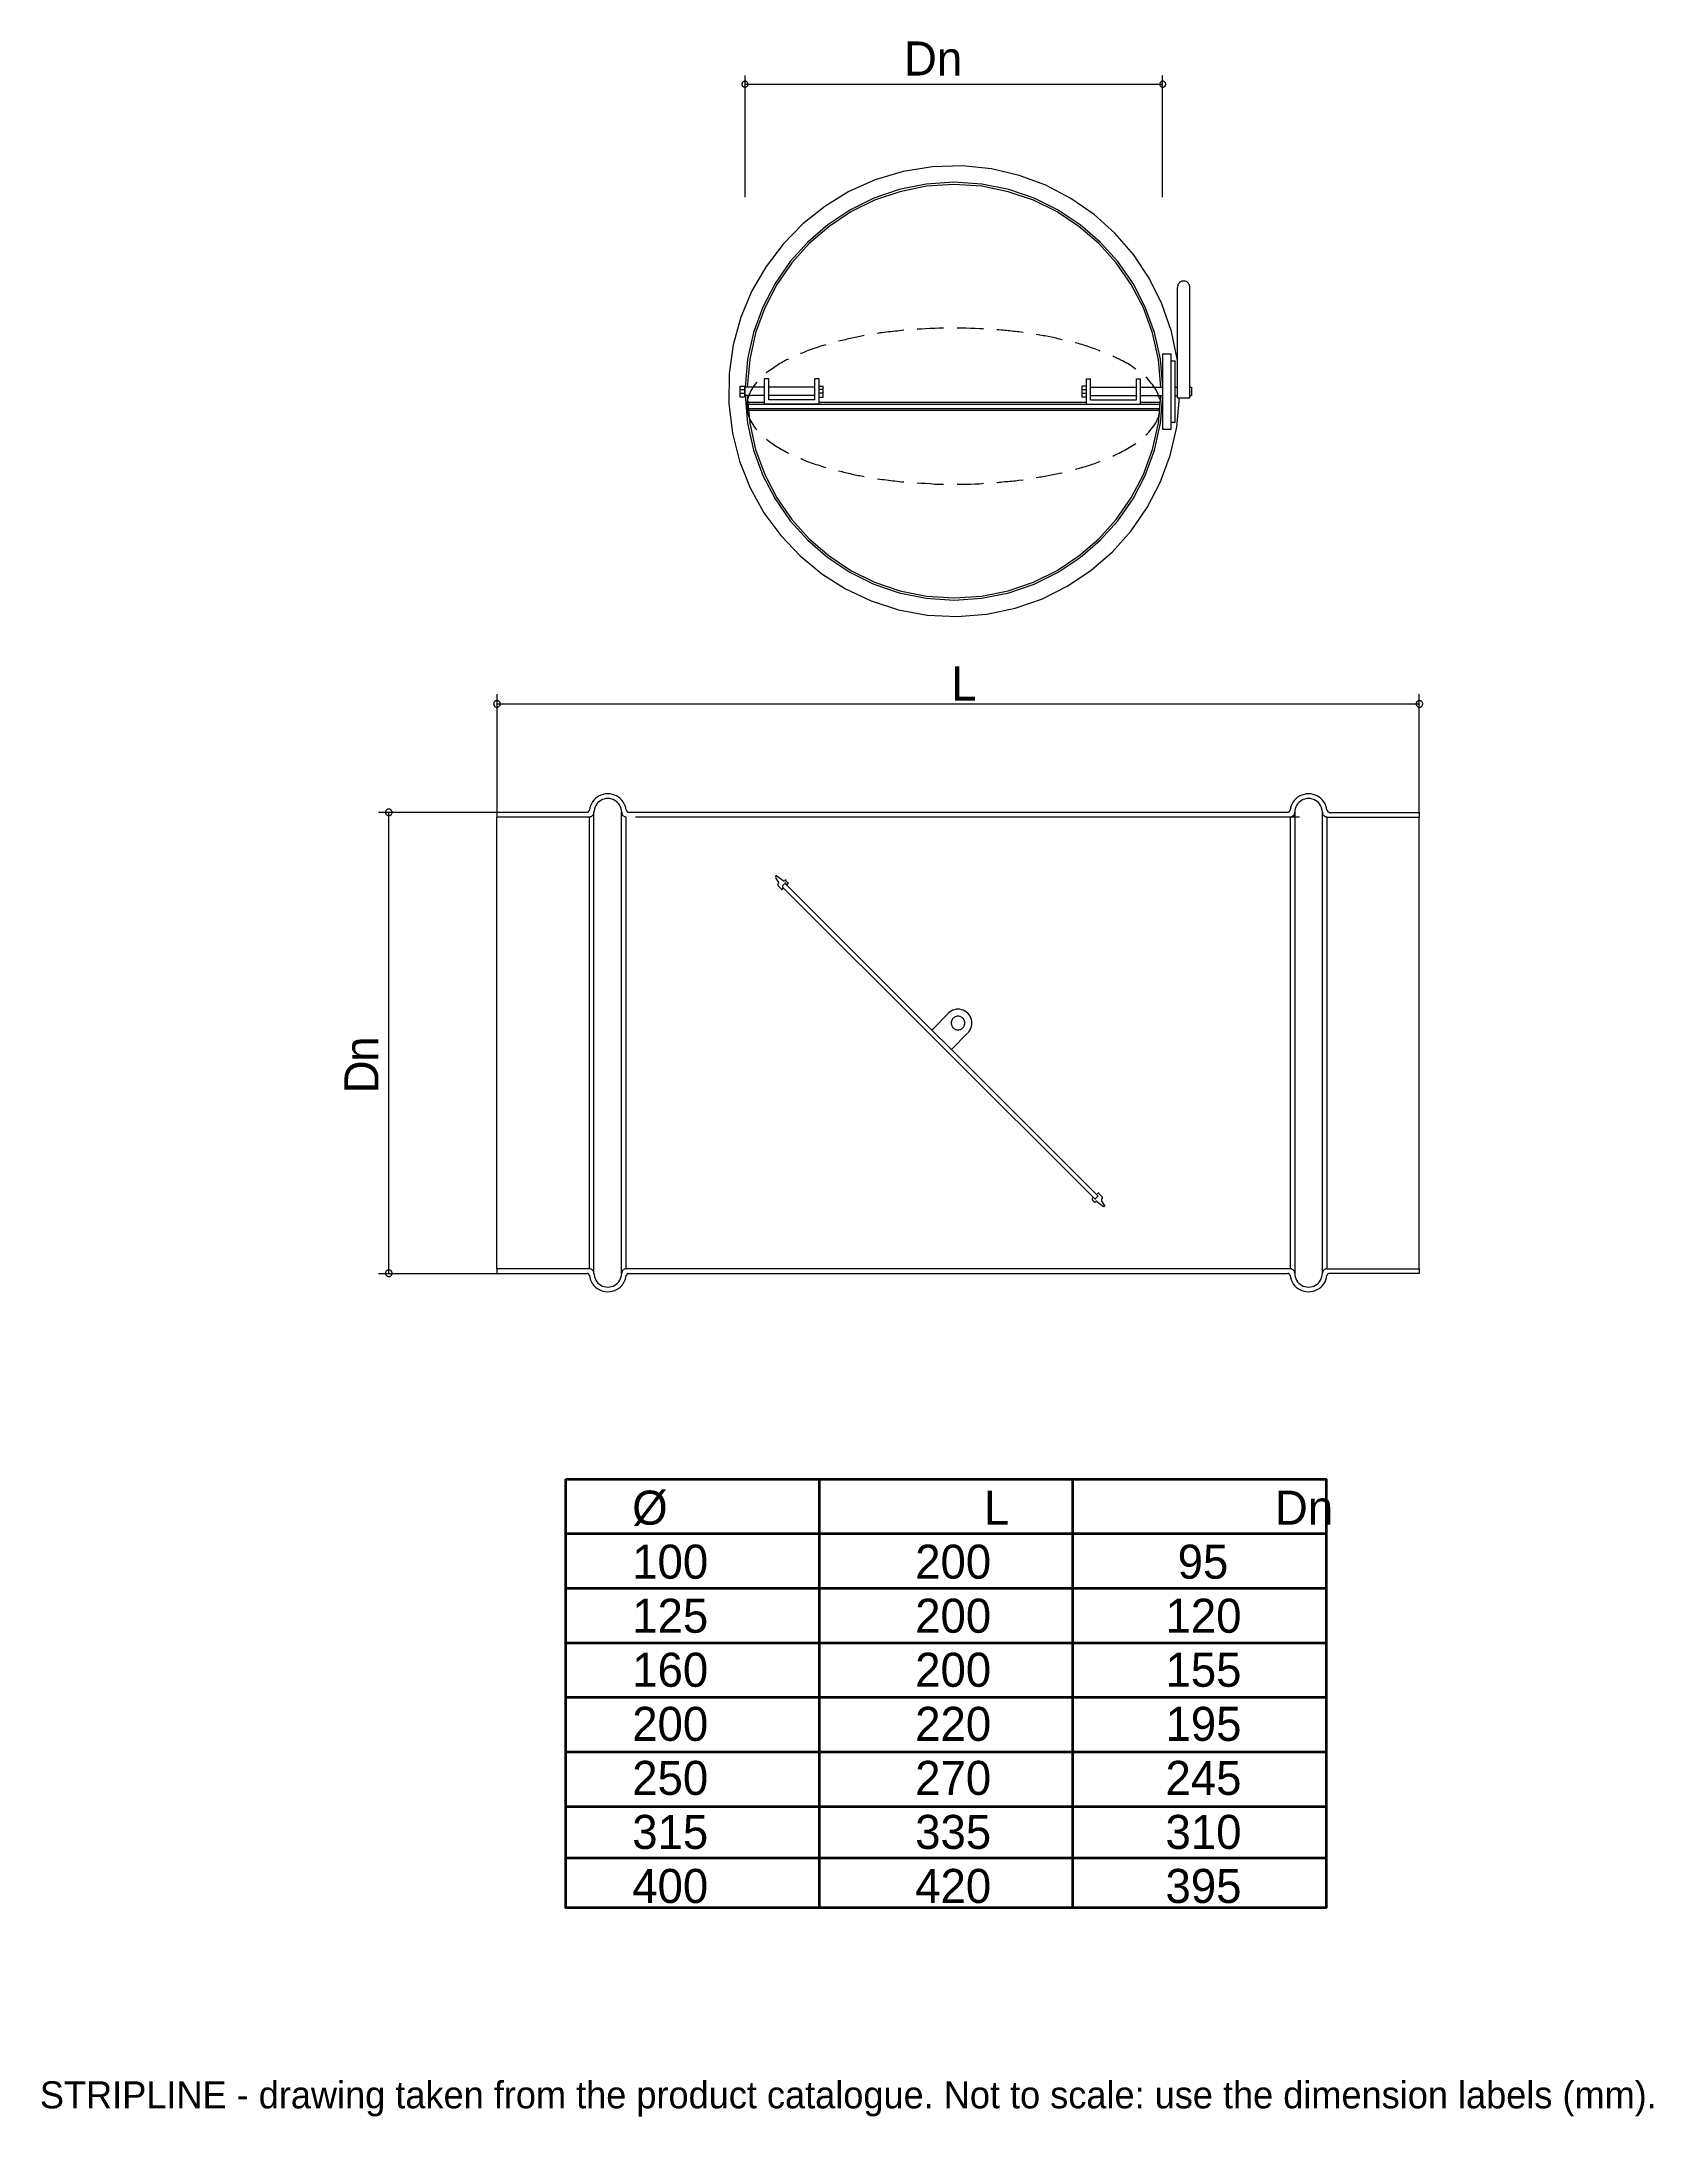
# Model space of a CAD drawing. Extents: x 0 to 239, y -13 to 294.
import ezdxf

# ---------------------------------------------------------------- set-up
doc = ezdxf.new("R2010")
doc.units = 0
for name, color, linetype in [('GEOMETRY', 7, 'Continuous'), ('NOTE', 1, 'Continuous'), ('TEXT', 7, 'Continuous')]:
    doc.layers.add(name, color=color, linetype=linetype)

msp = doc.modelspace()

# ---------------------------------------------------------------- linework, layer by layer
at = {"layer": 'GEOMETRY', "lineweight": 13}
for points in [[(104.33, 288.98), (104.33, 270.96)], [(166.18, 270.96), (166.18, 288.98)], [(166.18, 287.67), (104.33, 287.67)], [(168.38, 246.77), (167.5, 251.1), (166.09, 255.18), (164.2, 258.98), (161.86, 262.48), (159.13, 265.63), (156.03, 268.41), (152.61, 270.79), (148.91, 272.73), (144.97, 274.2), (140.84, 275.17), (136.54, 275.61), (132.13, 275.47), (127.78, 274.77), (123.64, 273.53), (119.76, 271.79), (116.17, 269.6), (112.91, 267), (110, 264.02), (107.49, 260.7), (105.4, 257.08), (103.77, 253.21), (102.63, 249.12), (102.02, 244.84), (101.97, 240.43), (102.5, 236.05), (103.57, 231.87), (105.14, 227.92), (107.18, 224.25), (109.65, 220.88), (112.51, 217.85), (115.72, 215.2), (119.25, 212.97), (123.05, 211.18), (127.1, 209.87), (131.34, 209.09), (135.75, 208.86), (140.15, 209.21), (144.37, 210.1), (148.38, 211.51), (152.13, 213.4), (155.6, 215.73), (158.74, 218.46), (161.52, 221.56), (163.9, 225), (165.84, 228.72), (167.31, 232.71), (168.27, 236.92), (168.68, 241.31)], [(166.22, 242.86), (165.86, 246.99), (164.98, 250.95), (163.62, 254.7), (161.8, 258.2), (159.56, 261.42), (156.95, 264.33), (153.99, 266.88), (150.73, 269.05), (147.19, 270.8), (143.42, 272.09), (139.44, 272.89), (135.3, 273.17), (131.17, 272.89), (127.19, 272.09), (123.42, 270.8), (119.88, 269.05), (116.62, 266.88), (113.66, 264.32), (111.05, 261.42), (108.81, 258.2), (106.99, 254.7), (105.63, 250.95), (104.75, 246.99), (104.39, 242.86)], [(165.91, 242.86), (165.55, 246.95), (164.68, 250.87), (163.33, 254.58), (161.53, 258.04), (159.32, 261.23), (156.73, 264.1), (153.8, 266.63), (150.57, 268.78), (147.07, 270.51), (143.33, 271.78), (139.4, 272.58), (135.3, 272.85), (131.21, 272.58), (127.28, 271.78), (123.54, 270.51), (120.04, 268.78), (116.81, 266.63), (113.88, 264.1), (111.29, 261.23), (109.08, 258.04), (107.28, 254.57), (105.93, 250.87), (105.06, 246.95), (104.7, 242.86)], [(170.21, 257.64), (170.2, 257.76), (170.18, 257.88), (170.14, 257.99), (170.08, 258.1), (170.02, 258.19), (169.94, 258.28), (169.85, 258.36), (169.76, 258.43), (169.65, 258.48), (169.54, 258.52), (169.42, 258.54), (169.29, 258.55), (169.17, 258.54), (169.05, 258.52), (168.94, 258.48), (168.83, 258.43), (168.73, 258.36), (168.64, 258.28), (168.57, 258.19), (168.5, 258.1), (168.45, 257.99), (168.41, 257.88), (168.38, 257.76), (168.38, 257.64)], [(168.38, 241.27), (168.38, 257.61)], [(170.21, 241.27), (170.21, 257.61)], [(116.32, 249.12), (116.01, 249.02), (115.74, 248.94), (115.46, 248.85), (115.18, 248.76), (114.89, 248.66), (114.6, 248.57), (114.31, 248.47), (114.02, 248.37), (113.74, 248.26), (113.45, 248.15), (113.18, 248.04), (112.91, 247.93), (112.66, 247.82), (112.6, 247.82)], [(122.03, 250.49), (121.61, 250.38), (121.38, 250.34), (121.14, 250.3), (120.9, 250.25), (120.65, 250.2), (120.41, 250.15), (120.17, 250.1), (119.92, 250.04), (119.68, 249.99), (119.44, 249.93), (119.2, 249.87), (118.97, 249.81), (118.73, 249.76), (118.21, 249.65)], [(127.9, 251.27), (127.84, 251.27), (127.54, 251.23), (127.22, 251.18), (126.91, 251.15), (126.59, 251.11), (126.26, 251.08), (125.94, 251.05), (125.61, 251.01), (125.29, 250.98), (124.97, 250.94), (124.65, 250.9), (124.33, 250.86), (124.02, 250.8), (123.97, 250.8)], [(133.76, 251.59), (133.08, 251.59), (132.45, 251.53), (131.77, 251.53), (131.09, 251.48), (130.46, 251.43), (129.83, 251.43)], [(139.68, 251.48), (139.1, 251.48), (138.42, 251.54), (137.74, 251.54), (137.11, 251.59), (135.75, 251.59)], [(145.54, 250.91), (144.92, 251.01), (144.64, 251.04), (144.38, 251.07), (144.11, 251.1), (143.85, 251.13), (143.59, 251.16), (143.32, 251.19), (143.06, 251.21), (142.8, 251.24), (142.53, 251.26), (142.27, 251.29), (141.99, 251.31), (141.72, 251.33), (141.62, 251.33)], [(151.3, 249.86), (150.94, 249.96), (150.69, 250.01), (150.45, 250.07), (150.2, 250.12), (149.96, 250.17), (149.72, 250.22), (149.48, 250.27), (149.24, 250.33), (149, 250.37), (148.76, 250.42), (148.51, 250.46), (148.26, 250.5), (148, 250.54), (147.48, 250.64)], [(156.96, 248.18), (156.75, 248.29), (156.49, 248.37), (156.23, 248.46), (155.98, 248.54), (155.73, 248.63), (155.49, 248.72), (155.25, 248.8), (155, 248.89), (154.76, 248.97), (154.5, 249.05), (154.25, 249.13), (153.98, 249.21), (153.71, 249.28), (153.24, 249.39)], [(110.82, 246.98), (110.51, 246.87), (110.25, 246.73), (110, 246.6), (109.77, 246.46), (109.54, 246.32), (109.32, 246.19), (109.11, 246.05), (108.9, 245.91), (108.69, 245.76), (108.47, 245.62), (108.25, 245.46), (108.03, 245.31), (107.79, 245.15), (107.52, 244.94)], [(162.2, 245.51), (161.99, 245.67), (161.74, 245.86), (161.49, 246.03), (161.24, 246.18), (160.99, 246.33), (160.75, 246.46), (160.51, 246.59), (160.26, 246.72), (160.01, 246.84), (159.75, 246.96), (159.49, 247.08), (159.23, 247.21), (158.95, 247.35), (158.79, 247.45)], [(166.18, 247.77), (167.43, 247.77)], [(166.18, 247.77), (166.18, 236.61), (167.43, 236.61), (167.43, 246.72)], [(167.43, 237.66), (167.43, 247.76)], [(167.43, 246.72), (168.06, 246.72)], [(168.06, 237.66), (168.06, 246.72)], [(107.26, 242.84), (104.28, 242.84)], [(104.33, 242.84), (104.33, 241.58)], [(106.11, 243.58), (106.06, 243.52), (105.88, 243.28), (105.7, 243.04), (105.54, 242.79), (105.38, 242.53), (105.23, 242.27), (105.1, 242), (104.98, 241.73), (104.87, 241.45), (104.78, 241.16), (104.71, 240.87), (104.67, 240.58), (104.64, 240.28), (104.64, 240.01)], [(107.89, 244.05), (107.26, 244.05)], [(107.26, 240.33), (107.26, 244.05)], [(107.89, 240.96), (107.89, 244.05)], [(114.7, 242.84), (107.89, 242.84)], [(115.33, 244.05), (114.7, 244.05)], [(114.7, 240.96), (114.7, 244.05)], [(115.33, 240.33), (115.33, 244.05)], [(115.33, 243), (115.96, 243)], [(115.96, 241.37), (115.96, 243)], [(154.29, 241.37), (154.29, 243)], [(154.92, 243), (154.29, 243)], [(154.92, 244.05), (155.49, 244.05)], [(154.92, 240.33), (154.92, 244.05)], [(155.49, 240.96), (155.49, 244.05)], [(155.49, 242.84), (162.3, 242.84)], [(162.3, 244.05), (162.93, 244.05)], [(162.3, 240.96), (162.3, 244.05)], [(162.93, 240.33), (162.93, 244.05)], [(162.93, 242.84), (166.18, 242.84)], [(165.76, 241.01), (165.7, 241.17), (165.63, 241.45), (165.54, 241.73), (165.44, 241.99), (165.31, 242.25), (165.17, 242.5), (165.02, 242.75), (164.85, 242.99), (164.68, 243.22), (164.5, 243.45), (164.31, 243.67), (164.12, 243.89), (163.92, 244.1), (163.71, 244.31)], [(168.06, 242.84), (168.38, 242.84)], [(170.21, 242.84), (170.47, 242.84)], [(170.47, 242.84), (170.47, 241.58)], [(103.65, 242.47), (104.28, 242.47)], [(103.65, 241.95), (104.28, 241.95)], [(107.26, 241.58), (104.28, 241.58)], [(104.39, 241.62), (104.75, 237.49), (105.63, 233.53), (106.99, 229.78), (108.81, 226.28), (111.05, 223.06), (113.66, 220.16), (116.62, 217.6), (119.88, 215.43), (123.42, 213.68), (127.19, 212.39), (131.17, 211.59), (135.31, 211.32), (139.44, 211.59), (143.42, 212.39), (147.19, 213.68), (150.73, 215.43), (153.99, 217.6), (156.95, 220.16), (159.56, 223.06), (161.8, 226.28), (163.62, 229.78), (164.98, 233.53), (165.86, 237.49), (166.22, 241.62)], [(104.64, 240.01), (104.64, 239.8), (104.67, 239.5), (104.71, 239.21), (104.78, 238.91), (104.87, 238.63), (104.97, 238.35), (105.09, 238.07), (105.22, 237.81), (105.37, 237.54), (105.53, 237.29), (105.7, 237.04), (105.87, 236.79), (106.06, 236.56), (106.11, 236.51)], [(104.7, 241.62), (105.06, 237.53), (105.93, 233.61), (107.28, 229.91), (109.08, 226.44), (111.3, 223.25), (113.88, 220.38), (116.81, 217.85), (120.04, 215.7), (123.54, 213.97), (127.28, 212.7), (131.21, 211.9), (135.31, 211.63), (139.4, 211.9), (143.34, 212.7), (147.07, 213.97), (150.57, 215.7), (153.8, 217.85), (156.73, 220.38), (159.32, 223.25), (161.53, 226.44), (163.33, 229.91), (164.68, 233.61), (165.55, 237.53), (165.91, 241.62)], [(104.7, 240.64), (107.26, 240.64)], [(104.7, 240.33), (165.81, 240.33)], [(104.75, 239.7), (165.76, 239.7)], [(115.33, 240.33), (107.26, 240.33)], [(114.7, 241.58), (107.89, 241.58)], [(114.7, 240.96), (107.89, 240.96)], [(115.96, 242.47), (115.33, 242.47)], [(115.96, 241.95), (115.33, 241.95)], [(115.33, 241.37), (115.96, 241.37)], [(115.33, 240.64), (154.92, 240.64)], [(154.29, 242.47), (154.92, 242.47)], [(154.29, 241.95), (154.92, 241.95)], [(154.92, 241.37), (154.29, 241.37)], [(154.92, 240.33), (162.93, 240.33)], [(155.49, 241.58), (162.3, 241.58)], [(155.49, 240.96), (162.3, 240.96)], [(162.93, 241.58), (166.18, 241.58)], [(162.93, 240.64), (165.86, 240.64)], [(168.06, 241.58), (168.38, 241.58)], [(168.38, 241.27), (170.21, 241.27)], [(170.21, 241.58), (170.47, 241.58)], [(104.7, 239.44), (165.76, 239.44)], [(163.71, 235.77), (163.92, 235.98), (164.13, 236.19), (164.32, 236.4), (164.51, 236.62), (164.69, 236.85), (164.87, 237.09), (165.03, 237.33), (165.18, 237.57), (165.32, 237.83), (165.44, 238.09), (165.55, 238.36), (165.63, 238.63), (165.7, 238.91), (165.76, 239.07)], [(167.43, 237.66), (168.06, 237.66)], [(107.53, 235.14), (107.79, 234.93), (108.02, 234.75), (108.25, 234.59), (108.47, 234.43), (108.69, 234.29), (108.9, 234.15), (109.11, 234.01), (109.33, 233.88), (109.55, 233.75), (109.78, 233.62), (110.01, 233.49), (110.25, 233.35), (110.51, 233.21), (110.82, 233.05)], [(158.79, 232.63), (158.95, 232.73), (159.22, 232.84), (159.48, 232.95), (159.74, 233.07), (160, 233.2), (160.25, 233.34), (160.5, 233.48), (160.75, 233.62), (161, 233.77), (161.25, 233.92), (161.5, 234.06), (161.74, 234.21), (161.99, 234.36), (162.2, 234.52)], [(112.61, 232.26), (112.66, 232.26), (112.93, 232.13), (113.2, 232.02), (113.47, 231.9), (113.75, 231.8), (114.03, 231.7), (114.31, 231.6), (114.59, 231.51), (114.87, 231.41), (115.16, 231.33), (115.44, 231.24), (115.72, 231.15), (116.01, 231.06), (116.32, 230.95)], [(118.21, 230.43), (118.73, 230.33), (118.96, 230.27), (119.2, 230.21), (119.44, 230.15), (119.68, 230.09), (119.92, 230.04), (120.17, 229.98), (120.41, 229.93), (120.65, 229.88), (120.9, 229.83), (121.14, 229.78), (121.38, 229.74), (121.61, 229.7), (122.03, 229.59)], [(153.24, 230.69), (153.71, 230.8), (153.98, 230.87), (154.24, 230.95), (154.5, 231.03), (154.75, 231.1), (155, 231.18), (155.24, 231.26), (155.49, 231.34), (155.74, 231.43), (155.98, 231.51), (156.23, 231.6), (156.49, 231.7), (156.75, 231.79), (156.96, 231.9)], [(123.97, 229.28), (124.02, 229.28), (124.33, 229.23), (124.65, 229.19), (124.97, 229.15), (125.29, 229.11), (125.61, 229.07), (125.93, 229.03), (126.25, 228.99), (126.57, 228.95), (126.89, 228.91), (127.21, 228.88), (127.53, 228.84), (127.84, 228.81), (127.9, 228.81)], [(129.83, 228.65), (130.46, 228.6), (131.09, 228.6), (131.77, 228.55), (132.45, 228.49), (133.76, 228.49)], [(135.75, 228.49), (137.74, 228.49), (138.42, 228.54), (139.1, 228.54), (139.68, 228.6)], [(141.62, 228.7), (141.72, 228.7), (141.98, 228.75), (142.24, 228.79), (142.51, 228.82), (142.78, 228.85), (143.05, 228.87), (143.32, 228.89), (143.59, 228.9), (143.86, 228.92), (144.13, 228.95), (144.39, 228.98), (144.66, 229.02), (144.92, 229.07), (145.54, 229.12)], [(147.48, 229.44), (148, 229.54), (148.24, 229.58), (148.48, 229.63), (148.73, 229.67), (148.98, 229.71), (149.23, 229.75), (149.49, 229.79), (149.74, 229.84), (149.99, 229.89), (150.23, 229.94), (150.48, 229.99), (150.71, 230.05), (150.94, 230.12), (151.3, 230.17)], [(67.63, 197.36), (67.63, 179.85)], [(204.16, 179.85), (204.16, 197.36)], [(204.16, 195.92), (67.63, 195.92)], [(86.79, 180.19), (86.73, 180.53), (86.63, 180.85), (86.5, 181.16), (86.33, 181.44), (86.13, 181.7), (85.89, 181.93), (85.64, 182.13), (85.36, 182.31), (85.06, 182.44), (84.74, 182.55), (84.41, 182.61), (84.06, 182.63), (83.72, 182.61), (83.39, 182.55), (83.07, 182.44), (82.77, 182.31), (82.49, 182.13), (82.24, 181.93), (82, 181.7), (81.8, 181.44), (81.63, 181.16), (81.5, 180.85), (81.4, 180.53), (81.34, 180.19)], [(86.12, 179.89), (86.1, 180.16), (86.04, 180.43), (85.96, 180.68), (85.84, 180.92), (85.69, 181.14), (85.52, 181.34), (85.32, 181.51), (85.1, 181.66), (84.86, 181.78), (84.61, 181.86), (84.34, 181.92), (84.06, 181.94), (83.79, 181.92), (83.52, 181.86), (83.27, 181.78), (83.03, 181.66), (82.81, 181.51), (82.61, 181.34), (82.44, 181.14), (82.29, 180.92), (82.17, 180.68), (82.09, 180.43), (82.03, 180.16), (82.01, 179.89)], [(190.51, 180.19), (190.45, 180.53), (190.35, 180.85), (190.22, 181.16), (190.05, 181.44), (189.84, 181.7), (189.61, 181.93), (189.36, 182.13), (189.08, 182.31), (188.78, 182.44), (188.46, 182.55), (188.13, 182.61), (187.78, 182.63), (187.44, 182.61), (187.11, 182.55), (186.79, 182.44), (186.49, 182.31), (186.21, 182.13), (185.95, 181.93), (185.72, 181.7), (185.52, 181.44), (185.35, 181.16), (185.22, 180.85), (185.12, 180.53), (185.06, 180.19)], [(189.83, 179.89), (189.82, 180.16), (189.76, 180.43), (189.67, 180.68), (189.55, 180.92), (189.41, 181.14), (189.23, 181.34), (189.04, 181.51), (188.82, 181.66), (188.58, 181.78), (188.33, 181.86), (188.06, 181.92), (187.78, 181.94), (187.51, 181.92), (187.24, 181.86), (186.99, 181.78), (186.75, 181.66), (186.53, 181.51), (186.33, 181.34), (186.16, 181.14), (186.01, 180.92), (185.89, 180.68), (185.8, 180.43), (185.75, 180.16), (185.73, 179.89)], [(67.63, 179.85), (50.12, 179.85)], [(51.62, 179.85), (51.62, 111.62)], [(67.63, 179.85), (67.63, 179.17)], [(80.97, 179.85), (67.63, 179.85)], [(81.32, 179.17), (67.63, 179.17)], [(67.63, 112.31), (67.63, 179.17)], [(81, 179.92), (81.04, 179.92), (81.08, 179.93), (81.12, 179.94), (81.15, 179.95), (81.18, 179.97), (81.21, 180), (81.24, 180.02), (81.26, 180.05), (81.28, 180.09), (81.3, 180.12), (81.31, 180.16), (81.32, 180.2)], [(81.32, 179.17), (81.32, 112.31)], [(81.35, 179.22), (81.44, 179.23), (81.52, 179.25), (81.61, 179.28), (81.68, 179.31), (81.75, 179.36), (81.82, 179.42), (81.87, 179.48), (81.92, 179.55), (81.96, 179.63), (81.99, 179.71), (82.01, 179.8), (82.01, 179.89)], [(81.96, 179.85), (81.96, 111.62)], [(86.06, 179.85), (86.06, 111.62)], [(86.12, 179.89), (86.12, 179.8), (86.14, 179.71), (86.17, 179.63), (86.21, 179.55), (86.26, 179.48), (86.31, 179.42), (86.38, 179.36), (86.45, 179.31), (86.52, 179.28), (86.6, 179.25), (86.69, 179.23), (86.78, 179.22)], [(86.75, 179.17), (86.75, 112.31)], [(86.81, 180.2), (86.82, 180.16), (86.83, 180.12), (86.85, 180.09), (86.87, 180.05), (86.89, 180.02), (86.92, 180), (86.94, 179.97), (86.98, 179.95), (87.01, 179.94), (87.05, 179.93), (87.09, 179.92), (87.13, 179.92)], [(184.69, 179.85), (87.1, 179.85)], [(186.45, 179.17), (88.17, 179.17)], [(184.72, 179.92), (184.76, 179.92), (184.8, 179.93), (184.84, 179.94), (184.87, 179.95), (184.9, 179.97), (184.93, 180), (184.96, 180.02), (184.98, 180.05), (185, 180.09), (185.02, 180.12), (185.03, 180.16), (185.04, 180.2)], [(185.04, 179.17), (185.04, 112.31)], [(185.07, 179.22), (185.16, 179.23), (185.25, 179.25), (185.33, 179.28), (185.4, 179.31), (185.47, 179.36), (185.54, 179.42), (185.59, 179.48), (185.64, 179.55), (185.68, 179.63), (185.71, 179.71), (185.73, 179.8), (185.73, 179.89)], [(185.73, 179.85), (185.73, 111.62)], [(189.78, 179.85), (189.78, 111.62)], [(189.83, 179.89), (189.84, 179.8), (189.86, 179.71), (189.89, 179.63), (189.93, 179.55), (189.97, 179.48), (190.03, 179.42), (190.09, 179.36), (190.16, 179.31), (190.24, 179.28), (190.32, 179.25), (190.41, 179.23), (190.5, 179.22)], [(190.47, 179.17), (190.47, 112.31)], [(190.47, 179.17), (204.16, 179.17)], [(190.47, 112.31), (204.16, 112.31), (204.16, 179.17)], [(190.53, 180.2), (190.54, 180.16), (190.55, 180.12), (190.57, 180.09), (190.58, 180.05), (190.61, 180.02), (190.63, 180), (190.66, 179.97), (190.7, 179.95), (190.73, 179.94), (190.77, 179.93), (190.81, 179.92), (190.85, 179.92)], [(190.82, 179.85), (204.16, 179.85)], [(204.16, 179.85), (204.16, 179.17)], [(109.1, 170.48), (109.09, 170.48), (109.07, 170.49), (109.06, 170.49), (109.04, 170.5), (109.02, 170.5), (109.01, 170.49), (108.99, 170.49), (108.98, 170.49), (108.96, 170.48), (108.95, 170.47), (108.94, 170.47), (108.92, 170.46), (108.91, 170.44), (108.9, 170.43), (108.9, 170.42), (108.89, 170.4), (108.89, 170.39), (108.88, 170.37), (108.88, 170.35), (108.88, 170.34), (108.89, 170.32), (108.89, 170.31), (108.9, 170.29), (108.9, 170.28)], [(108.88, 170.21), (109.34, 169.51)], [(110.04, 169.75), (109.06, 170.44)], [(109.29, 169.35), (109.28, 169.33), (109.27, 169.31), (109.25, 169.29), (109.25, 169.27), (109.24, 169.25), (109.23, 169.23), (109.23, 169.21), (109.23, 169.19), (109.23, 169.17), (109.23, 169.15), (109.24, 169.13), (109.25, 169.11)], [(109.23, 169.28), (109.34, 169.34)], [(109.23, 169.05), (109.75, 168.53)], [(109.36, 169.38), (109.37, 169.39), (109.38, 169.41), (109.39, 169.42), (109.4, 169.44), (109.4, 169.46), (109.4, 169.47), (109.4, 169.49), (109.4, 169.51), (109.4, 169.52), (109.39, 169.54), (109.39, 169.55), (109.38, 169.57)], [(110.21, 169.28), (109.92, 169)], [(109.96, 169.01), (109.95, 168.99), (109.94, 168.98), (109.93, 168.96), (109.93, 168.94), (109.92, 168.93), (109.92, 168.91), (109.92, 168.89), (109.93, 168.87), (109.93, 168.85), (109.94, 168.84), (109.95, 168.82), (109.96, 168.8)], [(110.04, 169.77), (110.06, 169.76), (110.07, 169.76), (110.09, 169.75), (110.1, 169.75), (110.12, 169.75), (110.14, 169.75), (110.15, 169.75), (110.17, 169.75), (110.18, 169.76), (110.2, 169.77), (110.21, 169.78), (110.23, 169.79)], [(110.21, 169.8), (110.21, 169.75)], [(110.46, 169.82), (110.44, 169.83), (110.43, 169.84), (110.41, 169.85), (110.39, 169.86), (110.37, 169.86), (110.36, 169.86), (110.34, 169.86), (110.32, 169.86), (110.3, 169.85), (110.28, 169.84), (110.27, 169.83), (110.25, 169.82)], [(110.46, 169.36), (110.44, 169.37), (110.43, 169.38), (110.41, 169.39), (110.39, 169.39), (110.37, 169.4), (110.36, 169.4), (110.34, 169.4), (110.32, 169.39), (110.3, 169.39), (110.28, 169.38), (110.27, 169.37), (110.25, 169.36)], [(110.38, 169.8), (110.67, 169.51)], [(110.38, 169.28), (156.55, 123.17)], [(110.67, 169.28), (110.56, 169.17)], [(110.75, 169.33), (110.76, 169.34), (110.77, 169.36), (110.78, 169.37), (110.78, 169.39), (110.79, 169.41), (110.79, 169.43), (110.79, 169.45), (110.78, 169.46), (110.78, 169.48), (110.77, 169.5), (110.76, 169.51), (110.75, 169.53)], [(109.73, 168.52), (109.75, 168.5), (109.76, 168.49), (109.78, 168.48), (109.8, 168.48), (109.82, 168.48), (109.84, 168.47), (109.85, 168.48), (109.87, 168.48), (109.89, 168.48), (109.91, 168.49), (109.92, 168.5), (109.94, 168.52)], [(109.92, 168.82), (156.09, 122.71)], [(110.1, 168.65), (109.92, 168.53)], [(137.35, 147.23), (137.53, 147.44), (137.68, 147.67), (137.8, 147.91), (137.88, 148.16), (137.93, 148.42), (137.95, 148.68), (137.93, 148.95), (137.88, 149.2), (137.8, 149.46), (137.68, 149.7), (137.53, 149.92), (137.35, 150.13), (137.14, 150.32), (136.91, 150.47), (136.67, 150.58), (136.42, 150.67), (136.16, 150.72), (135.9, 150.73), (135.63, 150.72), (135.38, 150.67), (135.12, 150.58), (134.88, 150.47), (134.66, 150.32), (134.45, 150.13)], [(132.05, 147.67), (134.42, 150.1)], [(134.94, 144.78), (137.31, 147.21)], [(156.26, 122.71), (156.55, 123)], [(156.38, 123.29), (156.55, 123.46)], [(156.57, 122.98), (156.58, 123), (156.59, 123.01), (156.6, 123.03), (156.61, 123.05), (156.61, 123.07), (156.61, 123.09), (156.61, 123.1), (156.61, 123.12), (156.6, 123.14), (156.59, 123.16), (156.58, 123.17), (156.57, 123.19)], [(156.8, 123.48), (156.78, 123.49), (156.77, 123.5), (156.75, 123.51), (156.73, 123.51), (156.72, 123.52), (156.7, 123.52), (156.68, 123.52), (156.66, 123.51), (156.64, 123.51), (156.63, 123.5), (156.61, 123.49), (156.6, 123.48)], [(157.25, 122.94), (156.73, 123.46)], [(157.24, 122.7), (157.25, 122.72), (157.27, 122.74), (157.28, 122.76), (157.29, 122.77), (157.3, 122.79), (157.3, 122.81), (157.3, 122.83), (157.3, 122.86), (157.3, 122.88), (157.3, 122.9), (157.29, 122.92), (157.29, 122.94)], [(155.79, 122.73), (155.77, 122.71), (155.76, 122.7), (155.75, 122.68), (155.75, 122.66), (155.74, 122.64), (155.74, 122.62), (155.74, 122.61), (155.75, 122.59), (155.75, 122.57), (155.76, 122.55), (155.77, 122.54), (155.79, 122.52)], [(155.8, 122.71), (155.92, 122.83)], [(156.09, 122.19), (155.8, 122.48)], [(156.08, 122.7), (156.09, 122.68), (156.11, 122.67), (156.12, 122.66), (156.14, 122.66), (156.16, 122.65), (156.18, 122.65), (156.2, 122.65), (156.21, 122.66), (156.23, 122.66), (156.25, 122.67), (156.26, 122.68), (156.28, 122.7)], [(156.08, 122.23), (156.09, 122.22), (156.11, 122.21), (156.12, 122.2), (156.14, 122.19), (156.16, 122.19), (156.18, 122.19), (156.2, 122.19), (156.21, 122.19), (156.23, 122.2), (156.25, 122.21), (156.26, 122.22), (156.28, 122.23)], [(156.49, 122.28), (156.48, 122.29), (156.46, 122.3), (156.45, 122.3), (156.43, 122.3), (156.41, 122.31), (156.4, 122.31), (156.38, 122.3), (156.36, 122.3), (156.35, 122.29), (156.33, 122.28), (156.32, 122.27), (156.31, 122.26)], [(156.44, 122.25), (157.42, 121.55)], [(157.25, 122.71), (157.13, 122.6)], [(157.17, 122.67), (157.16, 122.66), (157.15, 122.64), (157.14, 122.63), (157.14, 122.61), (157.13, 122.59), (157.13, 122.58), (157.13, 122.56), (157.13, 122.54), (157.14, 122.53), (157.14, 122.51), (157.15, 122.5), (157.16, 122.48)], [(157.59, 121.73), (157.13, 122.42)], [(157.43, 121.57), (157.45, 121.57), (157.46, 121.56), (157.48, 121.56), (157.49, 121.56), (157.51, 121.55), (157.52, 121.56), (157.54, 121.56), (157.55, 121.56), (157.57, 121.57), (157.58, 121.58), (157.6, 121.59), (157.61, 121.6), (157.62, 121.61), (157.63, 121.62), (157.64, 121.64), (157.64, 121.65), (157.65, 121.66), (157.65, 121.68), (157.65, 121.7), (157.65, 121.71), (157.65, 121.73), (157.64, 121.74), (157.64, 121.76), (157.63, 121.78)], [(50.12, 111.62), (67.63, 111.62)], [(67.63, 112.31), (67.63, 111.62)], [(81.32, 112.31), (67.63, 112.31)], [(67.63, 111.62), (80.97, 111.62)], [(81.32, 111.33), (81.31, 111.37), (81.3, 111.41), (81.28, 111.45), (81.26, 111.48), (81.24, 111.51), (81.21, 111.54), (81.18, 111.56), (81.15, 111.58), (81.12, 111.59), (81.08, 111.61), (81.04, 111.61), (81, 111.61)], [(81.34, 111.34), (81.4, 111), (81.5, 110.68), (81.63, 110.37), (81.8, 110.09), (82, 109.83), (82.24, 109.6), (82.49, 109.4), (82.77, 109.22), (83.07, 109.09), (83.39, 108.98), (83.72, 108.92), (84.07, 108.9), (84.41, 108.92), (84.74, 108.98), (85.06, 109.09), (85.36, 109.22), (85.64, 109.4), (85.89, 109.6), (86.13, 109.83), (86.33, 110.09), (86.5, 110.37), (86.63, 110.68), (86.73, 111), (86.79, 111.34)], [(82.01, 111.65), (82.01, 111.74), (81.99, 111.82), (81.96, 111.9), (81.92, 111.98), (81.87, 112.05), (81.82, 112.12), (81.75, 112.17), (81.68, 112.22), (81.61, 112.26), (81.52, 112.29), (81.44, 112.3), (81.35, 112.31)], [(82.01, 111.65), (82.03, 111.37), (82.09, 111.1), (82.17, 110.85), (82.29, 110.61), (82.44, 110.39), (82.61, 110.19), (82.81, 110.02), (83.03, 109.87), (83.27, 109.75), (83.52, 109.67), (83.79, 109.61), (84.07, 109.59), (84.34, 109.61), (84.61, 109.67), (84.86, 109.75), (85.1, 109.87), (85.32, 110.02), (85.52, 110.19), (85.69, 110.39), (85.84, 110.61), (85.96, 110.85), (86.04, 111.1), (86.1, 111.37), (86.12, 111.65)], [(86.78, 112.31), (86.69, 112.3), (86.6, 112.29), (86.52, 112.26), (86.45, 112.22), (86.38, 112.17), (86.31, 112.12), (86.26, 112.05), (86.21, 111.98), (86.17, 111.9), (86.14, 111.82), (86.12, 111.74), (86.12, 111.65)], [(185.04, 112.31), (86.75, 112.31)], [(87.13, 111.62), (87.09, 111.61), (87.05, 111.61), (87.01, 111.59), (86.98, 111.58), (86.94, 111.56), (86.92, 111.54), (86.89, 111.51), (86.87, 111.48), (86.85, 111.45), (86.83, 111.41), (86.82, 111.37), (86.81, 111.33)], [(87.1, 111.62), (184.69, 111.62)], [(185.04, 111.33), (185.03, 111.37), (185.02, 111.41), (185, 111.45), (184.98, 111.48), (184.96, 111.51), (184.93, 111.54), (184.9, 111.56), (184.87, 111.58), (184.84, 111.59), (184.8, 111.61), (184.76, 111.61), (184.72, 111.61)], [(185.06, 111.34), (185.12, 111), (185.22, 110.68), (185.35, 110.37), (185.52, 110.09), (185.72, 109.83), (185.95, 109.6), (186.21, 109.4), (186.49, 109.22), (186.79, 109.09), (187.11, 108.98), (187.44, 108.92), (187.79, 108.9), (188.13, 108.92), (188.46, 108.98), (188.78, 109.09), (189.08, 109.22), (189.36, 109.4), (189.61, 109.6), (189.84, 109.83), (190.05, 110.09), (190.22, 110.37), (190.35, 110.68), (190.45, 111), (190.51, 111.34)], [(185.73, 111.65), (185.73, 111.74), (185.71, 111.82), (185.68, 111.9), (185.64, 111.98), (185.59, 112.05), (185.54, 112.12), (185.47, 112.17), (185.4, 112.22), (185.33, 112.26), (185.25, 112.29), (185.16, 112.3), (185.07, 112.31)], [(185.73, 111.65), (185.75, 111.37), (185.81, 111.1), (185.89, 110.85), (186.01, 110.61), (186.16, 110.39), (186.33, 110.19), (186.53, 110.02), (186.75, 109.87), (186.99, 109.75), (187.24, 109.67), (187.51, 109.61), (187.79, 109.59), (188.06, 109.61), (188.33, 109.67), (188.58, 109.75), (188.82, 109.87), (189.04, 110.02), (189.23, 110.19), (189.41, 110.39), (189.56, 110.61), (189.67, 110.85), (189.76, 111.1), (189.82, 111.37), (189.84, 111.65)], [(190.5, 112.31), (190.41, 112.3), (190.32, 112.29), (190.24, 112.26), (190.16, 112.22), (190.09, 112.17), (190.03, 112.12), (189.97, 112.05), (189.93, 111.98), (189.89, 111.9), (189.86, 111.82), (189.84, 111.74), (189.83, 111.65)], [(190.85, 111.62), (190.81, 111.61), (190.77, 111.61), (190.73, 111.59), (190.7, 111.58), (190.66, 111.56), (190.63, 111.54), (190.61, 111.51), (190.58, 111.48), (190.57, 111.45), (190.55, 111.41), (190.54, 111.37), (190.53, 111.33)], [(204.16, 111.62), (190.82, 111.62)], [(204.16, 112.31), (204.16, 111.62)]]:
    msp.add_lwpolyline(points, dxfattribs=at)
for points in [[(104.36, 288.14), (104.3, 288.14), (104.24, 288.12), (104.18, 288.11), (104.13, 288.08), (104.09, 288.05), (104.04, 288.01), (104.01, 287.97), (103.97, 287.92), (103.95, 287.87), (103.93, 287.81), (103.92, 287.76), (103.91, 287.7), (103.92, 287.63), (103.93, 287.58), (103.95, 287.52), (103.97, 287.47), (104.01, 287.42), (104.04, 287.38), (104.09, 287.34), (104.13, 287.31), (104.18, 287.28), (104.24, 287.27), (104.3, 287.25), (104.36, 287.25), (104.42, 287.25), (104.47, 287.27), (104.53, 287.28), (104.58, 287.31), (104.63, 287.34), (104.67, 287.38), (104.71, 287.42), (104.74, 287.47), (104.77, 287.52), (104.78, 287.58), (104.8, 287.63), (104.8, 287.7), (104.8, 287.76), (104.78, 287.81), (104.77, 287.87), (104.74, 287.92), (104.71, 287.97), (104.67, 288.01), (104.63, 288.05), (104.58, 288.08), (104.53, 288.11), (104.47, 288.12), (104.42, 288.14), (104.36, 288.14)], [(166.2, 288.14), (166.14, 288.14), (166.08, 288.12), (166.03, 288.11), (165.98, 288.08), (165.93, 288.05), (165.89, 288.01), (165.85, 287.97), (165.82, 287.92), (165.79, 287.87), (165.77, 287.81), (165.76, 287.76), (165.76, 287.7), (165.76, 287.63), (165.77, 287.58), (165.79, 287.52), (165.82, 287.47), (165.85, 287.42), (165.89, 287.38), (165.93, 287.34), (165.98, 287.31), (166.03, 287.28), (166.08, 287.27), (166.14, 287.25), (166.2, 287.25), (166.26, 287.25), (166.32, 287.27), (166.38, 287.28), (166.43, 287.31), (166.47, 287.34), (166.52, 287.38), (166.55, 287.42), (166.59, 287.47), (166.61, 287.52), (166.63, 287.58), (166.64, 287.63), (166.65, 287.7), (166.64, 287.76), (166.63, 287.81), (166.61, 287.87), (166.59, 287.92), (166.55, 287.97), (166.52, 288.01), (166.47, 288.05), (166.43, 288.08), (166.38, 288.11), (166.32, 288.12), (166.26, 288.14), (166.2, 288.14)], [(103.65, 243), (104.28, 243), (104.28, 241.37), (103.65, 241.37), (103.65, 243)], [(67.65, 196.44), (67.59, 196.43), (67.52, 196.42), (67.46, 196.4), (67.41, 196.37), (67.36, 196.34), (67.31, 196.3), (67.27, 196.25), (67.23, 196.2), (67.2, 196.14), (67.18, 196.08), (67.17, 196.02), (67.16, 195.95), (67.17, 195.88), (67.18, 195.82), (67.2, 195.76), (67.23, 195.7), (67.27, 195.65), (67.31, 195.6), (67.36, 195.56), (67.41, 195.53), (67.46, 195.5), (67.52, 195.48), (67.59, 195.46), (67.65, 195.46), (67.72, 195.46), (67.79, 195.48), (67.85, 195.5), (67.9, 195.53), (67.95, 195.56), (68, 195.6), (68.04, 195.65), (68.08, 195.7), (68.11, 195.76), (68.13, 195.82), (68.14, 195.88), (68.14, 195.95), (68.14, 196.02), (68.13, 196.08), (68.11, 196.14), (68.08, 196.2), (68.04, 196.25), (68, 196.3), (67.95, 196.34), (67.9, 196.37), (67.85, 196.4), (67.79, 196.42), (67.72, 196.43), (67.65, 196.44)], [(204.2, 196.44), (204.13, 196.43), (204.06, 196.42), (204, 196.4), (203.95, 196.37), (203.89, 196.34), (203.85, 196.3), (203.81, 196.25), (203.77, 196.2), (203.74, 196.14), (203.72, 196.08), (203.71, 196.02), (203.7, 195.95), (203.71, 195.88), (203.72, 195.82), (203.74, 195.76), (203.77, 195.7), (203.81, 195.65), (203.85, 195.6), (203.89, 195.56), (203.95, 195.53), (204, 195.5), (204.06, 195.48), (204.13, 195.46), (204.2, 195.46), (204.26, 195.46), (204.33, 195.48), (204.39, 195.5), (204.44, 195.53), (204.49, 195.56), (204.54, 195.6), (204.58, 195.65), (204.62, 195.7), (204.65, 195.76), (204.67, 195.82), (204.68, 195.88), (204.69, 195.95), (204.68, 196.02), (204.67, 196.08), (204.65, 196.14), (204.62, 196.2), (204.58, 196.25), (204.54, 196.3), (204.49, 196.34), (204.44, 196.37), (204.39, 196.4), (204.33, 196.42), (204.26, 196.43), (204.2, 196.44)], [(51.65, 180.38), (51.58, 180.37), (51.52, 180.36), (51.46, 180.34), (51.4, 180.31), (51.35, 180.27), (51.3, 180.23), (51.26, 180.19), (51.23, 180.13), (51.2, 180.08), (51.18, 180.02), (51.16, 179.95), (51.16, 179.89), (51.16, 179.82), (51.18, 179.76), (51.2, 179.69), (51.23, 179.64), (51.26, 179.59), (51.3, 179.54), (51.35, 179.5), (51.4, 179.46), (51.46, 179.43), (51.52, 179.41), (51.58, 179.4), (51.65, 179.39), (51.71, 179.4), (51.78, 179.41), (51.84, 179.43), (51.9, 179.46), (51.95, 179.5), (52, 179.54), (52.04, 179.59), (52.07, 179.64), (52.1, 179.69), (52.12, 179.76), (52.13, 179.82), (52.14, 179.89), (52.13, 179.95), (52.12, 180.02), (52.1, 180.08), (52.07, 180.13), (52.04, 180.19), (52, 180.23), (51.95, 180.27), (51.9, 180.31), (51.84, 180.34), (51.78, 180.36), (51.71, 180.37), (51.65, 180.38)], [(135.9, 149.7), (135.76, 149.69), (135.63, 149.66), (135.5, 149.62), (135.38, 149.56), (135.28, 149.48), (135.18, 149.4), (135.09, 149.3), (135.02, 149.19), (134.96, 149.08), (134.92, 148.95), (134.89, 148.82), (134.88, 148.68), (134.89, 148.55), (134.92, 148.42), (134.96, 148.29), (135.02, 148.17), (135.09, 148.07), (135.18, 147.97), (135.28, 147.88), (135.38, 147.81), (135.5, 147.75), (135.63, 147.71), (135.76, 147.68), (135.9, 147.67), (136.03, 147.68), (136.16, 147.71), (136.29, 147.75), (136.41, 147.81), (136.51, 147.88), (136.61, 147.97), (136.7, 148.07), (136.77, 148.17), (136.83, 148.29), (136.87, 148.42), (136.9, 148.55), (136.91, 148.68), (136.9, 148.82), (136.87, 148.95), (136.83, 149.08), (136.77, 149.19), (136.7, 149.3), (136.61, 149.4), (136.51, 149.48), (136.41, 149.56), (136.29, 149.62), (136.16, 149.66), (136.03, 149.69), (135.9, 149.7)], [(156.26, 122.19), (156.26, 122.19)], [(51.65, 112.14), (51.58, 112.13), (51.52, 112.12), (51.46, 112.1), (51.4, 112.07), (51.35, 112.03), (51.3, 111.99), (51.26, 111.95), (51.23, 111.89), (51.2, 111.84), (51.18, 111.78), (51.16, 111.71), (51.16, 111.65), (51.16, 111.58), (51.18, 111.51), (51.2, 111.45), (51.23, 111.4), (51.26, 111.34), (51.3, 111.3), (51.35, 111.26), (51.4, 111.22), (51.46, 111.19), (51.52, 111.17), (51.58, 111.16), (51.65, 111.15), (51.71, 111.16), (51.78, 111.17), (51.84, 111.19), (51.9, 111.22), (51.95, 111.26), (52, 111.3), (52.04, 111.34), (52.07, 111.4), (52.1, 111.45), (52.12, 111.51), (52.13, 111.58), (52.14, 111.65), (52.13, 111.71), (52.12, 111.78), (52.1, 111.84), (52.07, 111.89), (52.04, 111.95), (52, 111.99), (51.95, 112.03), (51.9, 112.07), (51.84, 112.1), (51.78, 112.12), (51.71, 112.13), (51.65, 112.14)]]:
    msp.add_lwpolyline(points, close=True, dxfattribs=at)
at = {"layer": 'GEOMETRY', "lineweight": 35}
msp.add_lwpolyline([(77.86, 81.17), (190.4, 81.17), (190.4, 17.69), (77.86, 17.69), (77.86, 81.17)], close=True, dxfattribs=at)
for points in [[(115.38, 17.69), (115.38, 81.18)], [(152.89, 17.69), (152.89, 81.18)], [(77.78, 73.1), (190.53, 73.1)], [(77.78, 65.02), (190.53, 65.02)], [(77.78, 56.94), (190.53, 56.94)], [(77.78, 48.86), (190.53, 48.86)], [(77.78, 40.78), (190.53, 40.78)], [(77.78, 32.7), (190.53, 32.7)], [(77.78, 25.09), (190.53, 25.09)]]:
    msp.add_lwpolyline(points, dxfattribs=at)

# ---------------------------------------------------------------- texts
at = {"layer": 'NOTE'}
msp.add_text('STRIPLINE - drawing taken from the product catalogue. Not to scale: use the dimension labels (mm).', height=4, dxfattribs=at).set_placement((0, -12))
at = {"layer": 'TEXT'}
for s, p in [('Dn', (127.9, 288.98)), ('L', (134.89, 196.44)), ('Ø                         L                     Dn', (87.68, 74.42)), ('100', (87.68, 66.42)), ('200', (129.56, 66.42)), ('95', (168.41, 66.42)), ('125', (87.68, 58.42)), ('200', (129.56, 58.42)), ('120', (166.61, 58.42)), ('160', (87.68, 50.42)), ('200', (129.56, 50.42)), ('155', (166.61, 50.42)), ('200', (87.68, 42.41)), ('220', (129.56, 42.41)), ('195', (166.61, 42.41)), ('250', (87.68, 34.41)), ('270', (129.56, 34.41)), ('245', (166.61, 34.41)), ('315', (87.68, 26.41)), ('335', (129.56, 26.41)), ('310', (166.61, 26.41)), ('400', (87.68, 18.41)), ('420', (129.56, 18.41)), ('395', (166.61, 18.41))]:
    msp.add_text(s, height=5.04, dxfattribs=at).set_placement(p)
for s, p in [('n', (50.12, 142.95)), ('D', (50.12, 138.29))]:
    msp.add_text(s, height=5.04, rotation=90, dxfattribs=at).set_placement(p)

doc.saveas('drawing.dxf')
